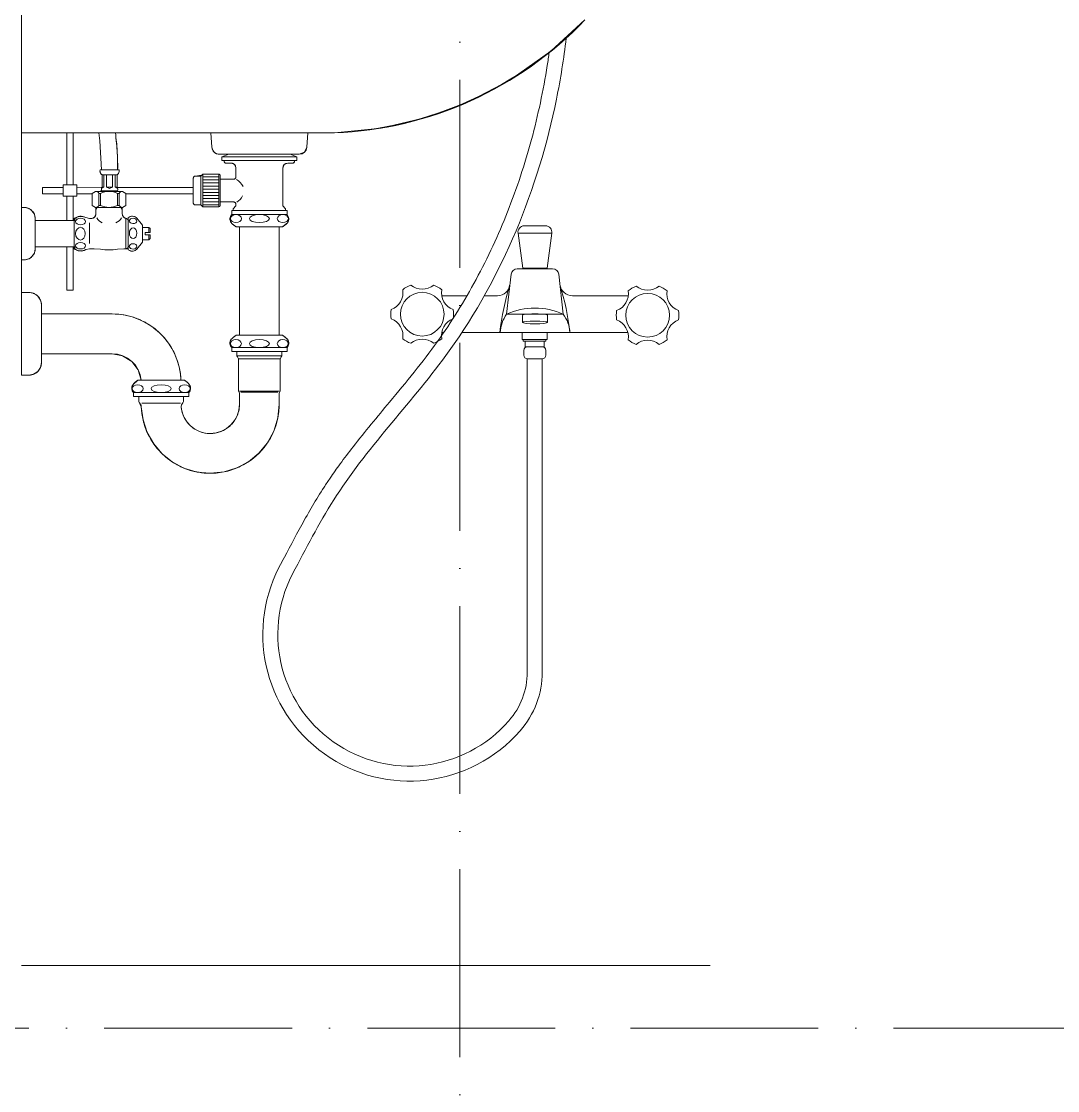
# Model space of a CAD drawing. Header units: millimetres. Extents: x -7075 to 54747, y -13937 to 93540.
# Drawn here: x 37400 to 38227, y 81250 to 82104 of the extents above; entities that cross this region are included whole.
import ezdxf

# ---------------------------------------------------------------- set-up
doc = ezdxf.new("R2010")
doc.units = ezdxf.units.MM
doc.linetypes.add('Grid Line', pattern=[4.2, 3, -0.6, 0, -0.6])
doc.layers.add('THIET-BI', color=44, linetype='Continuous', lineweight=5)
doc.layers.add('TRUC', color=225, linetype='Continuous', lineweight=5)

# ---------------------------------------------------------------- blocks, each defined once
blk = doc.blocks.new('X-LA3 - X-LA-1425473-A-A')
at = {"layer": 'THIET-BI'}
for p, q in [((37399.99, 82014.7), (37399.99, 82175)), ((37399.99, 81821.31), (37399.99, 82175)), ((37849.99, 82105), (37822.86, 82079.92)), ((37822.86, 82079.92), (37790.9, 82057.31)), ((37790.9, 82057.31), (37758.8, 82040.34)), ((37758.8, 82040.34), (37724.3, 82027.32)), ((37724.3, 82027.32), (37687.2, 82018.54)), ((37687.2, 82018.54), (37649.99, 82014.7)), ((37436.29, 82014.7), (37399.99, 82014.7)), ((37399.99, 82014.7), (37649.99, 82014.7)), ((37436.29, 81973.24), (37436.29, 82014.7)), ((37436.29, 82014.7), (37436.29, 81973.24)), ((37441.3, 82014.7), (37441.3, 81973.24)), ((37461.82, 82014.7), (37441.3, 82014.7)), ((37441.3, 82014.7), (37441.3, 81973.24)), ((37462.73, 82008.46), (37461.82, 82014.7)), ((37461.82, 82014.7), (37462.73, 82008.46)), ((37551.33, 82014.7), (37475, 82014.7)), ((37552.12, 82003.27), (37551.33, 82014.7)), ((37551.33, 82014.7), (37552.12, 82003.27)), ((37628.67, 82014.7), (37627.88, 82003.29)), ((37628.67, 82014.7), (37627.88, 82003.29)), ((37628.67, 82014.7), (37627.88, 82003.29)), ((37649.99, 82014.7), (37628.67, 82014.7)), ((37649.99, 82014.7), (37628.67, 82014.7)), ((37463.83, 81985.34), (37462.73, 82008.46)), ((37462.73, 82008.46), (37463.83, 81985.34)), ((37627.88, 82003.29), (37625.98, 81999.31)), ((37627.88, 82003.29), (37625.98, 81999.31)), ((37565.49, 81997.7), (37558.1, 81997.7)), ((37558.1, 81997.7), (37621.89, 81997.7)), ((37559.99, 81995.7), (37565.49, 81997.7)), ((37565.49, 81997.7), (37559.99, 81995.7)), ((37559.99, 81992.7), (37559.99, 81995.7)), ((37619.99, 81995.7), (37559.99, 81995.7)), ((37559.99, 81995.7), (37559.99, 81992.7)), ((37562, 81992.7), (37559.99, 81992.7)), ((37559.99, 81992.7), (37619.99, 81992.7)), ((37562, 81991.7), (37562, 81992.7)), ((37562, 81992.7), (37617.99, 81992.7)), ((37562, 81991.7), (37562, 81992.7)), ((37614.5, 81997.7), (37565.49, 81997.7)), ((37614.5, 81997.7), (37619.99, 81995.7)), ((37621.89, 81997.7), (37614.5, 81997.7)), ((37619.99, 81995.7), (37614.5, 81997.7)), ((37614.5, 81997.7), (37619.99, 81995.7)), ((37621.89, 81997.7), (37614.5, 81997.7)), ((37617.99, 81992.7), (37617.99, 81991.7)), ((37619.99, 81992.7), (37617.99, 81992.7)), ((37617.99, 81992.7), (37617.99, 81991.7)), ((37617.99, 81992.7), (37617.99, 81991.7)), ((37619.99, 81992.7), (37617.99, 81992.7)), ((37619.99, 81995.7), (37619.99, 81992.7)), ((37619.99, 81992.7), (37619.99, 81995.7)), ((37619.99, 81995.7), (37619.99, 81992.7)), ((37625.98, 81999.31), (37621.89, 81997.7)), ((37625.98, 81999.31), (37621.89, 81997.7)), ((37462.84, 81985.34), (37463.83, 81985.34)), ((37470.34, 81985.34), (37462.84, 81985.34)), ((37462.84, 81985.34), (37470.34, 81985.34)), ((37470.34, 81985.34), (37477.84, 81985.34)), ((37477.84, 81985.34), (37470.34, 81985.34)), ((37476.84, 81985.34), (37477.84, 81985.34)), ((37567.25, 81990.7), (37563, 81990.7)), ((37563, 81990.7), (37567.25, 81990.7)), ((37571.24, 81979.7), (37571.24, 81986.7)), ((37571.24, 81986.7), (37571.24, 81979.7)), ((37609.91, 81989.52), (37608.75, 81986.7)), ((37609.91, 81989.52), (37608.75, 81986.7)), ((37608.75, 81986.7), (37608.75, 81956.45)), ((37608.75, 81982.7), (37608.75, 81986.7)), ((37608.75, 81986.7), (37608.75, 81956.45)), ((37612.74, 81990.7), (37609.91, 81989.52)), ((37612.74, 81990.7), (37609.91, 81989.52)), ((37617, 81990.7), (37612.74, 81990.7)), ((37617, 81990.7), (37612.74, 81990.7)), ((37617, 81990.7), (37612.74, 81990.7)), ((37617.99, 81991.7), (37616.99, 81990.7)), ((37464.34, 81971.32), (37464.34, 81981.34)), ((37464.34, 81981.34), (37464.34, 81971.32)), ((37470.34, 81981.34), (37464.34, 81981.34)), ((37465.84, 81971.32), (37465.84, 81981.34)), ((37467.84, 81971.32), (37467.84, 81981.34)), ((37476.34, 81981.34), (37470.34, 81981.34)), ((37472.84, 81971.32), (37472.84, 81981.34)), ((37474.84, 81981.34), (37474.84, 81971.32)), ((37476.34, 81981.34), (37476.34, 81971.2)), ((37476.34, 81971.32), (37476.34, 81981.34)), ((37537.25, 81971.2), (37537.25, 81978.74)), ((37537.25, 81978.74), (37537.25, 81958.74)), ((37538.74, 81980.24), (37544, 81980.99)), ((37538.74, 81980.24), (37543.24, 81980.24)), ((37543.24, 81980.24), (37544.74, 81981.74)), ((37543.24, 81957.23), (37543.24, 81980.24)), ((37544, 81980.99), (37544.74, 81981.74)), ((37544.74, 81981.74), (37557.75, 81981.74)), ((37544.74, 81981.74), (37544.74, 81955.74)), ((37544.74, 81981.74), (37557.75, 81981.74)), ((37544.74, 81979.8), (37557.75, 81979.8)), ((37544.74, 81977.3), (37557.75, 81977.3)), ((37557.75, 81981.74), (37557.75, 81955.74)), ((37558.75, 81980.74), (37558.75, 81977.7)), ((37558.75, 81980.74), (37558.75, 81967.94)), ((37558.75, 81977.7), (37569.25, 81977.7)), ((37558.75, 81977.7), (37569.25, 81977.7)), ((37608.75, 81956.45), (37608.75, 81982.7)), ((37416.92, 81971.24), (37433.46, 81971.24)), ((37416.92, 81966.24), (37416.92, 81971.24)), ((37416.92, 81971.24), (37433.46, 81971.24)), ((37416.92, 81966.24), (37416.92, 81971.24)), ((37433.46, 81973.24), (37436.29, 81973.24)), ((37433.46, 81971.24), (37433.46, 81973.24)), ((37433.46, 81973.24), (37444.13, 81973.24)), ((37433.46, 81964.24), (37433.46, 81973.24)), ((37441.3, 81973.24), (37444.13, 81973.24)), ((37444.13, 81973.24), (37444.13, 81971.24)), ((37444.13, 81973.24), (37444.13, 81964.24)), ((37444.13, 81971.24), (37464.34, 81971.32)), ((37444.13, 81971.24), (37464.34, 81971.32)), ((37456.6, 81966.49), (37459.25, 81968.09)), ((37459.25, 81968.09), (37469.99, 81968.09)), ((37470.12, 81968.51), (37463.14, 81968.51)), ((37465.84, 81971.32), (37463.84, 81970.32)), ((37464.34, 81971.32), (37465.84, 81971.32)), ((37470.34, 81971.32), (37467.84, 81971.32)), ((37467.84, 81971.32), (37472.84, 81971.32)), ((37470.34, 81970.32), (37467.84, 81971.32)), ((37469.87, 81968.51), (37476.85, 81968.51)), ((37469.99, 81968.09), (37480.73, 81968.09)), ((37472.84, 81971.32), (37470.34, 81970.32)), ((37474.84, 81971.32), (37476.34, 81971.32)), ((37476.84, 81970.32), (37474.84, 81971.32)), ((37476.34, 81971.2), (37537.25, 81971.2)), ((37537.25, 81971.2), (37476.35, 81971.2)), ((37480.73, 81968.09), (37483.39, 81966.49)), ((37544.74, 81974.79), (37557.75, 81974.79)), ((37544.74, 81972.3), (37557.75, 81972.3)), ((37544.74, 81969.8), (37557.75, 81969.8)), ((37544.74, 81967.29), (37557.75, 81967.29)), ((37558.75, 81967.94), (37558.75, 81956.74)), ((37433.46, 81966.24), (37416.92, 81966.24)), ((37433.46, 81966.24), (37416.92, 81966.24)), ((37433.46, 81964.24), (37433.46, 81966.24)), ((37436.29, 81964.24), (37433.46, 81964.24)), ((37444.13, 81964.24), (37433.46, 81964.24)), ((37436.29, 81944.81), (37436.29, 81964.24)), ((37436.29, 81964.24), (37436.29, 81944.81)), ((37441.3, 81964.24), (37441.3, 81944.81)), ((37444.13, 81964.24), (37441.3, 81964.24)), ((37441.3, 81964.24), (37441.3, 81944.81)), ((37456.6, 81966.24), (37444.13, 81966.24)), ((37444.13, 81966.24), (37444.13, 81964.24)), ((37456.6, 81966.24), (37444.13, 81966.24)), ((37456.6, 81956.91), (37456.6, 81966.49)), ((37456.6, 81956.91), (37456.6, 81966.24)), ((37461.91, 81966.49), (37463.24, 81966.49)), ((37461.91, 81956.91), (37461.91, 81966.49)), ((37463.24, 81966.49), (37463.24, 81956.91)), ((37476.75, 81966.49), (37476.75, 81956.91)), ((37478.08, 81966.49), (37476.75, 81966.49)), ((37478.08, 81956.91), (37478.08, 81966.49)), ((37483.39, 81966.49), (37483.39, 81956.91)), ((37483.39, 81966.2), (37483.39, 81956.91)), ((37537.25, 81966.2), (37483.39, 81966.2)), ((37537.25, 81966.2), (37483.39, 81966.2)), ((37537.25, 81958.74), (37537.25, 81966.2)), ((37544.74, 81964.8), (37557.75, 81964.8)), ((37544.74, 81962.3), (37557.75, 81962.3)), ((37544.74, 81959.79), (37557.75, 81959.79)), ((37558.75, 81959.7), (37558.75, 81956.74)), ((37569.25, 81959.7), (37558.75, 81959.7)), ((37558.75, 81959.7), (37569.25, 81959.7)), ((37399.99, 81955.21), (37402.19, 81955.21)), ((37399.99, 81913.41), (37399.99, 81955.21)), ((37399.99, 81955.21), (37402.19, 81955.21)), ((37459.49, 81955.17), (37456.6, 81956.91)), ((37459.25, 81955.31), (37456.6, 81956.91)), ((37469.99, 81955.31), (37459.25, 81955.31)), ((37459.49, 81955.31), (37459.49, 81950.31)), ((37459.49, 81953.31), (37460.49, 81955.31)), ((37459.49, 81950.31), (37459.49, 81955.17)), ((37479.72, 81955.31), (37460.27, 81955.31)), ((37460.49, 81955.31), (37479.5, 81955.31)), ((37463.24, 81956.91), (37461.91, 81956.91)), ((37480.73, 81955.31), (37469.99, 81955.31)), ((37476.75, 81956.91), (37478.08, 81956.91)), ((37479.5, 81955.31), (37480.5, 81953.31)), ((37483.39, 81956.91), (37480.5, 81955.17)), ((37480.5, 81955.31), (37480.5, 81950.31)), ((37480.5, 81955.17), (37480.5, 81950.31)), ((37483.39, 81956.91), (37480.73, 81955.31)), ((37543.24, 81957.23), (37538.74, 81957.23)), ((37543.24, 81957.23), (37538.74, 81957.23)), ((37544.74, 81955.74), (37543.24, 81957.23)), ((37544.74, 81955.74), (37543.24, 81957.23)), ((37544.74, 81957.29), (37557.75, 81957.29)), ((37557.75, 81955.74), (37544.74, 81955.74)), ((37557.75, 81955.74), (37544.74, 81955.74)), ((37567.9, 81952.7), (37569, 81952.7)), ((37567.9, 81949.5), (37567.9, 81952.7)), ((37567.9, 81952.7), (37567.9, 81949.5)), ((37589.99, 81952.7), (37567.9, 81952.7)), ((37569, 81954.2), (37571.24, 81956.45)), ((37569, 81954.2), (37571.24, 81956.45)), ((37569, 81952.7), (37569, 81954.2)), ((37569, 81952.7), (37569, 81954.2)), ((37571.24, 81956.45), (37571.24, 81957.7)), ((37571.24, 81956.45), (37571.24, 81957.7)), ((37612.1, 81952.7), (37589.99, 81952.7)), ((37608.75, 81956.45), (37610.99, 81954.2)), ((37610.99, 81954.2), (37608.75, 81956.45)), ((37608.75, 81956.45), (37610.99, 81954.2)), ((37610.99, 81954.2), (37610.99, 81952.7)), ((37610.99, 81952.7), (37610.99, 81954.2)), ((37610.99, 81954.2), (37610.99, 81952.7)), ((37610.99, 81952.7), (37612.1, 81952.7)), ((37610.99, 81952.7), (37612.1, 81952.7)), ((37612.1, 81952.7), (37612.1, 81949.5)), ((37612.1, 81949.5), (37612.1, 81952.7)), ((37612.1, 81952.7), (37612.1, 81949.5)), ((37411, 81946.41), (37411, 81944.81)), ((37411, 81946.41), (37411, 81922.21)), ((37411, 81944.81), (37436.29, 81944.81)), ((37441.99, 81944.81), (37411, 81944.81)), ((37441.3, 81944.81), (37442.77, 81944.81)), ((37441.99, 81946.31), (37441.99, 81922.31)), ((37442.77, 81944.81), (37442.77, 81946.38)), ((37443.25, 81943.96), (37443.52, 81944.89)), ((37443.52, 81943.04), (37443.25, 81943.96)), ((37443.52, 81944.89), (37444.41, 81945.8)), ((37444.41, 81942.13), (37443.52, 81943.04)), ((37444.41, 81945.8), (37445.63, 81946.35)), ((37445.63, 81941.58), (37444.41, 81942.13)), ((37445.63, 81946.35), (37447.21, 81946.56)), ((37447.21, 81941.37), (37445.63, 81941.58)), ((37447.21, 81946.56), (37448.79, 81946.35)), ((37448.79, 81941.58), (37447.21, 81941.37)), ((37448.79, 81946.35), (37450.01, 81945.8)), ((37450.01, 81942.13), (37448.79, 81941.58)), ((37450.01, 81945.8), (37450.9, 81944.89)), ((37450.9, 81943.04), (37450.01, 81942.13)), ((37450.9, 81944.89), (37451.17, 81943.96)), ((37451.17, 81943.96), (37450.9, 81943.04)), ((37451.35, 81947.1), (37454.31, 81946.31)), ((37454.31, 81946.31), (37451.35, 81947.1)), ((37454.31, 81946.31), (37455.49, 81946.31)), ((37454.31, 81946.31), (37455.49, 81946.31)), ((37454.31, 81942.95), (37454.31, 81926.49)), ((37483.49, 81946.44), (37485.23, 81945.31)), ((37483.49, 81946.44), (37485.23, 81945.31)), ((37483.49, 81922.31), (37483.49, 81946.44)), ((37485.23, 81945.31), (37485.23, 81946.91)), ((37485.23, 81921.71), (37485.23, 81946.91)), ((37485.23, 81945.31), (37485.23, 81923.31)), ((37492.24, 81946.59), (37496.78, 81941.14)), ((37492.24, 81946.59), (37496.78, 81941.14)), ((37496.78, 81941.14), (37496.78, 81939.32)), ((37496.78, 81941.14), (37496.78, 81934.31)), ((37567.9, 81949.5), (37612.1, 81949.5)), ((37612.63, 81943.21), (37608.49, 81939.7)), ((37612.1, 81949.5), (37613.48, 81946.45)), ((37613.48, 81946.45), (37612.63, 81943.21)), ((37443.25, 81934.31), (37443.56, 81936.31)), ((37443.56, 81932.31), (37443.25, 81934.31)), ((37443.56, 81936.31), (37444.39, 81937.91)), ((37444.39, 81937.91), (37445.71, 81939.03)), ((37445.71, 81939.03), (37447.13, 81939.4)), ((37447.13, 81939.4), (37448.57, 81939.03)), ((37448.57, 81939.03), (37449.88, 81937.91)), ((37449.88, 81937.91), (37450.71, 81936.31)), ((37450.71, 81936.31), (37451.02, 81934.31)), ((37451.02, 81934.31), (37450.71, 81932.31)), ((37496.78, 81939.32), (37501.78, 81939.32)), ((37501.78, 81939.32), (37496.78, 81939.32)), ((37496.78, 81934.31), (37496.78, 81927.49)), ((37498.77, 81935.31), (37498.77, 81933.31)), ((37502.78, 81935.31), (37498.77, 81935.31)), ((37498.77, 81935.31), (37498.77, 81933.31)), ((37502.78, 81935.31), (37498.77, 81935.31)), ((37498.77, 81933.31), (37502.78, 81933.31)), ((37498.77, 81933.31), (37502.78, 81933.31)), ((37501.78, 81939.32), (37502.78, 81938.32)), ((37501.78, 81939.32), (37502.78, 81938.32)), ((37501.78, 81935.31), (37501.78, 81939.32)), ((37501.78, 81929.32), (37501.78, 81933.31)), ((37502.78, 81938.32), (37502.78, 81935.31)), ((37502.78, 81938.32), (37502.78, 81935.31)), ((37502.78, 81933.31), (37502.78, 81930.32)), ((37502.78, 81933.31), (37502.78, 81930.32)), ((37574.11, 81939.7), (37571.49, 81939.7)), ((37589.99, 81939.7), (37571.49, 81939.7)), ((37574.11, 81853.19), (37574.11, 81939.7)), ((37574.11, 81853.19), (37574.11, 81939.7)), ((37608.49, 81939.7), (37589.99, 81939.7)), ((37605.86, 81939.7), (37605.86, 81853.19)), ((37608.49, 81939.7), (37605.86, 81939.7)), ((37605.86, 81853.19), (37605.86, 81939.7)), ((37605.86, 81939.7), (37605.86, 81853.19)), ((37608.49, 81939.7), (37605.86, 81939.7)), ((37443.25, 81924.66), (37443.52, 81925.59)), ((37443.52, 81923.73), (37443.25, 81924.66)), ((37443.52, 81925.59), (37444.41, 81926.49)), ((37444.39, 81930.72), (37443.56, 81932.31)), ((37445.71, 81929.59), (37444.39, 81930.72)), ((37444.41, 81926.49), (37445.63, 81927.04)), ((37445.63, 81927.04), (37447.21, 81927.25)), ((37447.13, 81929.23), (37445.71, 81929.59)), ((37448.57, 81929.59), (37447.13, 81929.23)), ((37447.21, 81927.25), (37448.79, 81927.04)), ((37449.88, 81930.72), (37448.57, 81929.59)), ((37448.79, 81927.04), (37450.01, 81926.49)), ((37450.71, 81932.31), (37449.88, 81930.72)), ((37450.01, 81926.49), (37450.9, 81925.59)), ((37450.9, 81925.59), (37451.17, 81924.66)), ((37451.17, 81924.66), (37450.9, 81923.73)), ((37496.78, 81927.49), (37492.24, 81922.04)), ((37496.78, 81927.49), (37492.24, 81922.04)), ((37496.78, 81929.32), (37496.78, 81927.49)), ((37501.78, 81929.32), (37496.78, 81929.32)), ((37501.78, 81929.32), (37496.78, 81929.32)), ((37502.78, 81930.32), (37501.78, 81929.32)), ((37502.78, 81930.32), (37501.78, 81929.32)), ((37411, 81923.81), (37411, 81922.21)), ((37436.29, 81923.81), (37411, 81923.81)), ((37441.99, 81923.81), (37411, 81923.81)), ((37436.29, 81889.32), (37436.29, 81923.81)), ((37436.29, 81923.81), (37436.29, 81889.32)), ((37441.3, 81923.81), (37441.3, 81889.32)), ((37442.77, 81923.81), (37441.3, 81923.81)), ((37441.3, 81889.32), (37441.3, 81923.81)), ((37442.77, 81922.25), (37442.77, 81923.81)), ((37444.41, 81922.83), (37443.52, 81923.73)), ((37445.63, 81922.28), (37444.41, 81922.83)), ((37447.21, 81922.07), (37445.63, 81922.28)), ((37448.79, 81922.28), (37447.21, 81922.07)), ((37450.01, 81922.83), (37448.79, 81922.28)), ((37450.9, 81923.73), (37450.01, 81922.83)), ((37454.31, 81922.31), (37451.35, 81921.53)), ((37451.35, 81921.53), (37454.31, 81922.31)), ((37458.21, 81922.31), (37454.31, 81922.31)), ((37454.51, 81922.31), (37458.21, 81922.31)), ((37463.26, 81921.88), (37458.21, 81922.31)), ((37458.21, 81922.31), (37463.26, 81921.88)), ((37481.78, 81922.31), (37476.73, 81921.88)), ((37476.73, 81921.88), (37481.78, 81922.31)), ((37485.23, 81922.31), (37481.78, 81922.31)), ((37481.78, 81922.31), (37485.23, 81922.31)), ((37485.23, 81923.31), (37483.49, 81922.31)), ((37485.72, 81921.25), (37485.23, 81922.31)), ((37402.19, 81913.41), (37399.99, 81913.41)), ((37399.99, 81913.41), (37402.19, 81913.41)), ((37399.99, 81887.31), (37405.99, 81887.31)), ((37399.99, 81821.31), (37399.99, 81887.31)), ((37405.99, 81887.31), (37399.99, 81887.31)), ((37441.3, 81889.32), (37436.29, 81889.32)), ((37436.29, 81889.32), (37441.3, 81889.32)), ((37415.99, 81877.31), (37415.99, 81870.18)), ((37415.99, 81877.31), (37415.99, 81854.31)), ((37415.99, 81870.18), (37472.38, 81870.18)), ((37415.99, 81870.18), (37472.38, 81870.18)), ((37415.99, 81854.31), (37415.99, 81831.31)), ((37571.49, 81853.19), (37574.11, 81853.19)), ((37589.99, 81853.19), (37571.49, 81853.19)), ((37608.49, 81853.19), (37589.99, 81853.19)), ((37605.86, 81853.19), (37608.49, 81853.19)), ((37605.86, 81853.19), (37608.49, 81853.19)), ((37608.49, 81853.19), (37612.62, 81849.67)), ((37612.62, 81849.67), (37613.47, 81846.43)), ((37567.88, 81840.19), (37567.88, 81843.39)), ((37567.88, 81843.39), (37567.88, 81840.19)), ((37612.08, 81843.39), (37567.88, 81843.39)), ((37572.02, 81840.19), (37567.88, 81840.19)), ((37567.88, 81840.19), (37589.99, 81840.19)), ((37572.02, 81840.19), (37567.88, 81840.19)), ((37572.02, 81836.83), (37572.02, 81840.19)), ((37572.02, 81836.83), (37572.02, 81840.19)), ((37589.99, 81840.19), (37612.08, 81840.19)), ((37607.93, 81840.19), (37607.93, 81836.83)), ((37612.08, 81840.19), (37607.93, 81840.19)), ((37607.93, 81840.19), (37607.93, 81836.83)), ((37607.93, 81840.19), (37607.93, 81836.83)), ((37612.08, 81840.19), (37607.93, 81840.19)), ((37613.47, 81846.43), (37612.08, 81843.39)), ((37612.08, 81843.39), (37612.08, 81840.19)), ((37612.08, 81840.19), (37612.08, 81843.39)), ((37612.08, 81843.39), (37612.08, 81840.19)), ((37415.99, 81831.31), (37415.17, 81827.33)), ((37415.99, 81838.43), (37415.99, 81831.31)), ((37472.38, 81838.43), (37415.99, 81838.43)), ((37415.99, 81838.43), (37472.38, 81838.43)), ((37415.99, 81838.43), (37415.99, 81831.31)), ((37472.38, 81838.43), (37415.99, 81838.43)), ((37480.81, 81836.86), (37472.38, 81838.43)), ((37488.28, 81832.16), (37480.81, 81836.86)), ((37493.23, 81825.56), (37488.28, 81832.16)), ((37572.48, 81835.99), (37572.02, 81836.83)), ((37607.93, 81836.83), (37572.02, 81836.83)), ((37572.48, 81835.99), (37572.02, 81836.83)), ((37573.37, 81834.32), (37572.48, 81835.99)), ((37572.48, 81835.99), (37573.37, 81834.32)), ((37573.37, 81808.83), (37573.37, 81834.32)), ((37573.37, 81834.32), (37606.58, 81834.32)), ((37573.37, 81808.83), (37573.37, 81834.32)), ((37607.93, 81836.83), (37606.58, 81834.32)), ((37607.47, 81835.99), (37606.58, 81834.32)), ((37606.58, 81834.32), (37607.47, 81835.99)), ((37606.58, 81834.32), (37606.58, 81808.83)), ((37606.58, 81834.32), (37606.58, 81808.83)), ((37606.58, 81834.32), (37606.58, 81808.83)), ((37607.93, 81836.83), (37607.47, 81835.99)), ((37607.93, 81836.83), (37607.47, 81835.99)), ((37409.7, 81822.02), (37405.99, 81821.31)), ((37413.07, 81824.24), (37409.7, 81822.02)), ((37415.17, 81827.33), (37413.07, 81824.24)), ((37495.6, 81817.21), (37493.23, 81825.56)), ((37405.99, 81821.31), (37399.99, 81821.31)), ((37405.99, 81821.31), (37399.99, 81821.31)), ((37405.99, 81821.31), (37399.99, 81821.31)), ((37488.09, 81810.43), (37488.93, 81813.69)), ((37488.93, 81813.69), (37493.08, 81817.21)), ((37488.93, 81813.69), (37493.08, 81817.21)), ((37493.08, 81817.21), (37495.6, 81817.21)), ((37511.58, 81817.21), (37493.08, 81817.21)), ((37493.08, 81817.21), (37495.6, 81817.21)), ((37530.08, 81817.21), (37511.58, 81817.21)), ((37527.41, 81817.21), (37530.08, 81817.21)), ((37489.47, 81807.41), (37488.09, 81810.43)), ((37489.47, 81804.21), (37489.47, 81807.41)), ((37489.47, 81807.41), (37533.67, 81807.41)), ((37489.47, 81804.21), (37489.47, 81807.41)), ((37489.47, 81804.21), (37489.47, 81807.41)), ((37533.67, 81807.41), (37533.67, 81804.21)), ((37533.67, 81807.41), (37533.67, 81804.21)), ((37574.1, 81807.07), (37573.37, 81808.83)), ((37573.66, 81808.12), (37574.1, 81807.07)), ((37574.1, 81798.03), (37574.1, 81807.07)), ((37574.1, 81807.07), (37574.1, 81798.03)), ((37574.11, 81808.54), (37605.86, 81808.54)), ((37589.97, 81807.83), (37575.11, 81807.83)), ((37604.84, 81807.83), (37589.97, 81807.83)), ((37606.58, 81808.83), (37605.85, 81807.07)), ((37606.58, 81808.83), (37605.85, 81807.07)), ((37605.85, 81807.07), (37606.29, 81808.12)), ((37605.85, 81807.07), (37605.85, 81798.03)), ((37605.85, 81807.07), (37605.85, 81798.03)), ((37605.85, 81807.07), (37605.85, 81798.03)), ((37493.94, 81804.23), (37489.47, 81804.21)), ((37493.63, 81804.21), (37489.47, 81804.21)), ((37489.47, 81804.21), (37493.61, 81804.21)), ((37511.58, 81804.21), (37489.47, 81804.21)), ((37493.94, 81804.23), (37492.1, 81804.23)), ((37493.63, 81800.33), (37493.63, 81804.21)), ((37493.63, 81803.73), (37493.63, 81800.33)), ((37493.63, 81800.33), (37493.63, 81803.73)), ((37494.2, 81799.15), (37493.63, 81800.33)), ((37494.2, 81799.15), (37493.63, 81800.33)), ((37495.73, 81796.14), (37493.63, 81800.33)), ((37495.46, 81804.23), (37511.58, 81804.21)), ((37497.08, 81785.75), (37495.73, 81796.14)), ((37511.58, 81798.83), (37496.03, 81798.83)), ((37511.58, 81804.21), (37527.69, 81804.23)), ((37533.67, 81804.21), (37511.58, 81804.21)), ((37527.11, 81798.83), (37511.58, 81798.83)), ((37529.52, 81800.33), (37528.99, 81799.17)), ((37529.52, 81800.33), (37528.99, 81799.17)), ((37529.52, 81804.21), (37529.52, 81800.33)), ((37533.67, 81804.21), (37529.52, 81804.21)), ((37529.52, 81803.73), (37529.52, 81800.33)), ((37605.85, 81798.03), (37604.77, 81787.13)), ((37500.45, 81775.63), (37497.08, 81785.75)), ((37604.77, 81787.13), (37601.52, 81776.58)), ((37505.72, 81766.35), (37500.45, 81775.63)), ((37601.52, 81776.58), (37596.4, 81767.17)), ((37512.34, 81758.58), (37505.72, 81766.35)), ((37596.4, 81767.17), (37589.57, 81758.94)), ((37520.49, 81752.02), (37512.34, 81758.58)), ((37589.57, 81758.94), (37581.28, 81752.16)), ((37529.79, 81747.1), (37520.49, 81752.02)), ((37540.3, 81743.95), (37529.79, 81747.1)), ((37572.03, 81747.21), (37561.8, 81744.06)), ((37581.28, 81752.16), (37572.03, 81747.21)), ((37550.77, 81742.95), (37540.3, 81743.95)), ((37561.8, 81744.06), (37550.77, 81742.95)), ((37399.99, 81350), (37949.99, 81350)), ((37949.99, 81350), (37399.99, 81350)), ((37699.99, 81350), (37699.99, 81350)), ((37699.99, 81350), (37699.99, 81350)), ((37699.99, 81350), (37699.99, 81350))]:
    blk.add_line(p, q, dxfattribs=at)
for centre, radius, start, end in [((37635.4, 82313.66), 299.31, 272.79501, 315.80373), ((37638.69, 82306.36), 291.88, 272.21915, 316.37959), ((37484.5, 81950.31), 4, 180, 255.48127), ((37557.75, 81956.74), 0.999, 270, 0), ((37488.59, 81943.54), 4.76, 39.77347, 134.88354), ((37488.57, 81925.1), 4.78, 233.49852, 320.24434), ((37472.38, 81815.11), 23.32, 5.15638, 90)]:
    blk.add_arc(centre, radius, start, end, dxfattribs=at)
for centre, major_axis, ratio in [((37489.17, 81944.48), (-3.01, 0.15), 0.710849), ((37571.27, 81946.36), (4.41, 0), 0.713058), ((37608.72, 81946.36), (4.41, 0), 0.713058), ((37489.2, 81934.65), (0, 4.28), 0.703421), ((37489.17, 81924.15), (3.01, 0.15), 0.710849), ((37571.25, 81846.53), (4.41, 0), 0.713058), ((37589.98, 81846.53), (7.99, 0), 0.393273), ((37608.71, 81846.53), (4.41, 0), 0.713058), ((37492.85, 81810.55), (4.41, 0), 0.7125), ((37530.3, 81810.55), (4.41, 0), 0.713058)]:
    blk.add_ellipse(centre, major_axis=major_axis, ratio=ratio, dxfattribs=at)
for points in [[(37475, 82014.7), (37475.72, 82008.98), (37476.75, 81998.38), (37476.94, 81989.41), (37476.84, 81985.34)], [(37558.1, 81997.7), (37554.95, 81997.7), (37552.34, 82000.13), (37552.12, 82003.27)], [(37558.1, 81997.7), (37554.95, 81997.7), (37552.34, 82000.13), (37552.12, 82003.27)], [(37627.88, 82003.29), (37627.66, 82000.14), (37625.05, 81997.7), (37621.89, 81997.7)], [(37464.34, 81981.34), (37463.04, 81982.22), (37462.44, 81983.82), (37462.84, 81985.34)], [(37477.84, 81985.34), (37478.24, 81983.82), (37477.64, 81982.22), (37476.34, 81981.34)], [(37563, 81990.7), (37562.45, 81990.7), (37562, 81991.15), (37562, 81991.7)], [(37567.25, 81990.7), (37569.45, 81990.7), (37571.24, 81988.91), (37571.24, 81986.7)], [(37608.75, 81986.7), (37608.75, 81988.91), (37610.53, 81990.7), (37612.74, 81990.7)], [(37617.99, 81991.7), (37617.99, 81991.15), (37617.55, 81990.7), (37617, 81990.7)], [(37537.25, 81978.74), (37537.25, 81979.57), (37537.92, 81980.24), (37538.74, 81980.24)], [(37557.75, 81981.74), (37558.3, 81981.74), (37558.75, 81981.29), (37558.75, 81980.74)], [(37571.24, 81979.7), (37571.24, 81978.59), (37570.35, 81977.7), (37569.25, 81977.7)], [(37571.72, 81977.51), (37573.92, 81976.11), (37575.78, 81974.24), (37577.18, 81972.04)], [(37459.25, 81968.09), (37460.37, 81968.09), (37461.39, 81967.47), (37461.91, 81966.49)], [(37463.24, 81966.49), (37465.34, 81967.54), (37467.65, 81968.09), (37469.99, 81968.09)], [(37464, 81968.51), (37463.64, 81969.44), (37463.77, 81970.5), (37464.34, 81971.32)], [(37469.99, 81968.09), (37472.34, 81968.09), (37474.65, 81967.54), (37476.75, 81966.49)], [(37476.34, 81971.32), (37476.91, 81970.5), (37477.04, 81969.44), (37476.68, 81968.51)], [(37478.08, 81966.49), (37478.6, 81967.47), (37479.62, 81968.09), (37480.73, 81968.09)], [(37538.74, 81957.23), (37537.92, 81957.23), (37537.25, 81957.91), (37537.25, 81958.74)], [(37569.25, 81959.7), (37570.35, 81959.7), (37571.24, 81958.8), (37571.24, 81957.7)], [(37576.5, 81964.4), (37575.47, 81962.43), (37573.94, 81960.77), (37572.07, 81959.56)], [(37402.19, 81955.21), (37407.05, 81955.21), (37411, 81951.27), (37411, 81946.41)], [(37459.49, 81950.31), (37459.49, 81948.11), (37457.7, 81946.31), (37455.49, 81946.31)], [(37461.91, 81956.91), (37461.39, 81955.93), (37460.37, 81955.31), (37459.25, 81955.31)], [(37469.99, 81955.31), (37467.65, 81955.31), (37465.34, 81955.86), (37463.24, 81956.91)], [(37476.75, 81956.91), (37474.65, 81955.86), (37472.34, 81955.31), (37469.99, 81955.31)], [(37480.73, 81955.31), (37479.62, 81955.31), (37478.6, 81955.93), (37478.08, 81956.91)], [(37484.49, 81946.31), (37482.29, 81946.31), (37480.5, 81948.11), (37480.5, 81950.31)], [(37558.75, 81956.74), (37558.75, 81956.18), (37558.3, 81955.74), (37557.75, 81955.74)], [(37441.99, 81946.31), (37444.65, 81948.48), (37448.37, 81948.79), (37451.35, 81947.1)], [(37464.59, 81943.01), (37462.64, 81943.72), (37461.04, 81945.15), (37460.1, 81947.01)], [(37479.88, 81947.01), (37478.95, 81945.15), (37477.35, 81943.72), (37475.39, 81943.01)], [(37485.23, 81946.91), (37486.99, 81948.77), (37489.93, 81948.85), (37491.78, 81947.09)], [(37567.36, 81943.21), (37566.03, 81945.17), (37566.25, 81947.8), (37567.9, 81949.5)], [(37571.49, 81939.7), (37570.7, 81940.16), (37569.21, 81941.2), (37567.94, 81942.5), (37567.36, 81943.21)], [(37571.49, 81939.7), (37569.91, 81940.61), (37568.51, 81941.8), (37567.36, 81943.21)], [(37612.63, 81943.21), (37612.05, 81942.5), (37610.78, 81941.2), (37609.29, 81940.16), (37608.49, 81939.7)], [(37612.63, 81943.21), (37611.48, 81941.8), (37610.08, 81940.61), (37608.49, 81939.7)], [(37612.1, 81949.5), (37613.74, 81947.8), (37613.96, 81945.17), (37612.63, 81943.21)], [(37411, 81922.21), (37411, 81917.35), (37407.05, 81913.41), (37402.19, 81913.41)], [(37451.35, 81921.53), (37448.37, 81919.83), (37444.65, 81920.15), (37441.99, 81922.31)], [(37476.73, 81921.88), (37474.49, 81921.5), (37469.99, 81921.12), (37465.5, 81921.5), (37463.26, 81921.88)], [(37476.73, 81921.88), (37472.27, 81921.12), (37467.71, 81921.12), (37463.26, 81921.88)], [(37492.24, 81922.04), (37490.66, 81920.02), (37487.74, 81919.67), (37485.72, 81921.25)], [(37405.99, 81887.31), (37411.51, 81887.31), (37415.99, 81882.83), (37415.99, 81877.31)], [(37472.38, 81870.18), (37501.98, 81870.18), (37526.28, 81846.79), (37527.41, 81817.21)], [(37567.88, 81843.39), (37566.24, 81845.09), (37566.01, 81847.72), (37567.34, 81849.67)], [(37567.34, 81849.67), (37567.93, 81850.38), (37569.2, 81851.68), (37570.69, 81852.73), (37571.49, 81853.19)], [(37567.34, 81849.67), (37568.5, 81851.08), (37569.9, 81852.28), (37571.49, 81853.19)], [(37608.49, 81853.19), (37609.28, 81852.73), (37610.77, 81851.68), (37612.04, 81850.38), (37612.62, 81849.67)], [(37608.49, 81853.19), (37610.06, 81852.28), (37611.47, 81851.08), (37612.62, 81849.67)], [(37612.62, 81849.67), (37613.95, 81847.72), (37613.73, 81845.09), (37612.08, 81843.39)], [(37415.99, 81831.31), (37415.99, 81825.78), (37411.51, 81821.31), (37405.99, 81821.31)], [(37472.38, 81838.43), (37484.44, 81838.43), (37494.52, 81829.23), (37495.6, 81817.21)], [(37489.47, 81807.41), (37487.83, 81809.11), (37487.6, 81811.73), (37488.93, 81813.69)], [(37488.93, 81813.69), (37490.09, 81815.11), (37491.49, 81816.3), (37493.08, 81817.21)], [(37530.08, 81817.21), (37530.87, 81816.75), (37532.36, 81815.7), (37533.63, 81814.4), (37534.21, 81813.69)], [(37530.08, 81817.21), (37531.65, 81816.3), (37533.06, 81815.11), (37534.21, 81813.69)], [(37534.21, 81813.69), (37535.55, 81811.73), (37535.32, 81809.11), (37533.67, 81807.41)], [(37494.2, 81799.15), (37495.13, 81798.42), (37495.69, 81797.32), (37495.73, 81796.14)], [(37550.77, 81742.95), (37521.1, 81742.95), (37496.75, 81766.47), (37495.73, 81796.14)], [(37527.57, 81795.7), (37527.44, 81797.02), (37527.97, 81798.33), (37528.99, 81799.17)], [(37528.99, 81799.17), (37528.73, 81798.96), (37528.28, 81798.48), (37527.81, 81797.63), (37527.55, 81796.69), (37527.54, 81796.04), (37527.57, 81795.7)], [(37605.85, 81798.03), (37605.85, 81767.61), (37581.19, 81742.95), (37550.77, 81742.95)], [(37574.1, 81798.03), (37574.1, 81785.15), (37563.66, 81774.7), (37550.77, 81774.7)], [(37550.77, 81774.7), (37538.79, 81774.7), (37528.76, 81783.78), (37527.57, 81795.7)]]:
    blk.add_open_spline(points, degree=3, dxfattribs=at)
for points, knots in [([(37475, 82014.7), (37475.75, 82009.92), (37476.2, 82005.12), (37476.46, 82000.37), (37476.74, 81995.31), (37476.82, 81990.28), (37476.84, 81985.34)], [5.209194, 5.209194, 5.209194, 5.209194, 6, 6, 6, 7, 7, 7, 7]), ([(37558.1, 81997.7), (37557.42, 81997.7), (37556.13, 81997.92), (37554.24, 81998.93), (37552.98, 82000.37), (37552.31, 82001.96), (37552.16, 82002.82), (37552.12, 82003.27)], [-1, -1, -1, -1, -0.785714, -0.571429, -0.285714, -0.142857, 0, 0, 0, 0]), ([(37464.34, 81981.34), (37464.12, 81981.49), (37463.73, 81981.82), (37463.1, 81982.62), (37462.75, 81983.56), (37462.69, 81984.58), (37462.78, 81985.08), (37462.84, 81985.34)], [-1, -1, -1, -1, -0.833333, -0.666667, -0.333333, -0.166667, 0, 0, 0, 0]), ([(37477.84, 81985.34), (37477.91, 81985.08), (37477.99, 81984.58), (37477.93, 81983.56), (37477.58, 81982.62), (37476.95, 81981.82), (37476.56, 81981.49), (37476.34, 81981.34)], [-1, -1, -1, -1, -0.833333, -0.666667, -0.333333, -0.166667, 0, 0, 0, 0]), ([(37563, 81990.7), (37562.88, 81990.7), (37562.71, 81990.73), (37562.51, 81990.82), (37562.29, 81990.97), (37562.12, 81991.18), (37562.02, 81991.47), (37562, 81991.62), (37562, 81991.7)], [-1, -1, -1, -1, -0.785714, -0.678571, -0.571429, -0.285714, -0.142857, 0, 0, 0, 0]), ([(37571.24, 81986.7), (37571.24, 81987.18), (37571.14, 81987.74), (37570.89, 81988.36), (37570.69, 81988.75), (37570.17, 81989.52), (37569.3, 81990.22), (37568.17, 81990.63), (37567.57, 81990.69), (37567.25, 81990.7)], [-1, -1, -1, -1, -0.785714, -0.732143, -0.678571, -0.571429, -0.285714, -0.142857, 0, 0, 0, 0]), ([(37617.99, 81991.7), (37617.99, 81991.58), (37617.96, 81991.41), (37617.87, 81991.21), (37617.73, 81990.99), (37617.51, 81990.82), (37617.23, 81990.72), (37617.07, 81990.7), (37617, 81990.7)], [-1, -1, -1, -1, -0.785714, -0.678571, -0.571429, -0.285714, -0.142857, 0, 0, 0, 0]), ([(37537.25, 81978.74), (37537.25, 81978.92), (37537.29, 81979.17), (37537.43, 81979.47), (37537.65, 81979.79), (37537.97, 81980.06), (37538.4, 81980.21), (37538.62, 81980.24), (37538.74, 81980.24)], [-1, -1, -1, -1, -0.785714, -0.678571, -0.571429, -0.285714, -0.142857, 0, 0, 0, 0]), ([(37557.75, 81981.74), (37557.87, 81981.74), (37558.03, 81981.71), (37558.24, 81981.61), (37558.45, 81981.47), (37558.63, 81981.25), (37558.73, 81980.97), (37558.74, 81980.82), (37558.75, 81980.74)], [-1, -1, -1, -1, -0.785714, -0.678571, -0.571429, -0.285714, -0.142857, 0, 0, 0, 0]), ([(37569.25, 81977.7), (37569.48, 81977.7), (37569.77, 81977.75), (37570.08, 81977.88), (37570.27, 81977.98), (37570.65, 81978.23), (37571, 81978.67), (37571.21, 81979.23), (37571.24, 81979.54), (37571.24, 81979.7)], [-1, -1, -1, -1, -0.785714, -0.732143, -0.678571, -0.571429, -0.285714, -0.142857, 0, 0, 0, 0]), ([(37538.74, 81957.23), (37538.56, 81957.24), (37538.31, 81957.28), (37538.01, 81957.42), (37537.69, 81957.64), (37537.43, 81957.96), (37537.27, 81958.39), (37537.25, 81958.62), (37537.25, 81958.74)], [-1, -1, -1, -1, -0.785714, -0.678571, -0.571429, -0.285714, -0.142857, 0, 0, 0, 0]), ([(37571.24, 81957.7), (37571.24, 81957.94), (37571.19, 81958.22), (37571.07, 81958.53), (37570.97, 81958.73), (37570.71, 81959.11), (37570.27, 81959.46), (37569.71, 81959.66), (37569.4, 81959.7), (37569.25, 81959.7)], [-1, -1, -1, -1, -0.785714, -0.732143, -0.678571, -0.571429, -0.285714, -0.142857, 0, 0, 0, 0]), ([(37402.19, 81955.21), (37403.24, 81955.2), (37404.48, 81954.99), (37405.85, 81954.43), (37406.72, 81953.99), (37408.4, 81952.85), (37409.94, 81950.94), (37410.84, 81948.46), (37410.99, 81947.11), (37411, 81946.41)], [-1, -1, -1, -1, -0.785714, -0.732143, -0.678571, -0.571429, -0.285714, -0.142857, 0, 0, 0, 0]), ([(37455.49, 81946.31), (37455.97, 81946.32), (37456.53, 81946.42), (37457.15, 81946.67), (37457.55, 81946.87), (37458.31, 81947.39), (37459.01, 81948.26), (37459.42, 81949.39), (37459.49, 81950), (37459.49, 81950.31)], [-1, -1, -1, -1, -0.785714, -0.732143, -0.678571, -0.571429, -0.285714, -0.142857, 0, 0, 0, 0]), ([(37442.77, 81946.38), (37443.52, 81946.98), (37445.14, 81947.86), (37447.55, 81948.21), (37449.66, 81947.88), (37450.79, 81947.41), (37451.35, 81947.1)], [-1, -1, -1, -1, -0.7, -0.4, -0.2, 0, 0, 0, 0]), ([(37567.36, 81943.21), (37567.14, 81943.55), (37566.78, 81944.23), (37566.41, 81945.7), (37566.53, 81947.21), (37567.15, 81948.6), (37567.62, 81949.21), (37567.9, 81949.5)], [-1, -1, -1, -1, -0.833333, -0.666667, -0.333333, -0.166667, 0, 0, 0, 0]), ([(37589.99, 81949.5), (37585.58, 81949.5), (37582.01, 81948.09), (37582.01, 81946.36), (37582.01, 81944.62), (37585.58, 81943.21), (37589.99, 81943.21)], [0, 0, 0, 0, 1, 1, 1, 2, 2, 2, 2]), ([(37589.99, 81949.5), (37594.41, 81949.5), (37597.99, 81948.09), (37597.99, 81946.36), (37597.99, 81944.62), (37594.41, 81943.21), (37589.99, 81943.21)], [0, 0, 0, 0, 1, 1, 1, 2, 2, 2, 2]), ([(37612.1, 81949.5), (37612.37, 81949.21), (37612.84, 81948.6), (37613.45, 81947.21), (37613.58, 81945.7), (37613.21, 81944.23), (37612.85, 81943.55), (37612.63, 81943.21)], [-1, -1, -1, -1, -0.833333, -0.666667, -0.333333, -0.166667, 0, 0, 0, 0]), ([(37411, 81922.21), (37410.99, 81921.16), (37410.77, 81919.93), (37410.21, 81918.56), (37409.77, 81917.69), (37408.64, 81916.01), (37406.72, 81914.47), (37404.23, 81913.57), (37402.89, 81913.42), (37402.19, 81913.41)], [-1, -1, -1, -1, -0.785714, -0.732143, -0.678571, -0.571429, -0.285714, -0.142857, 0, 0, 0, 0]), ([(37451.35, 81921.53), (37450.52, 81921.06), (37448.77, 81920.46), (37446.33, 81920.52), (37444.31, 81921.19), (37443.27, 81921.85), (37442.77, 81922.25)], [-1, -1, -1, -1, -0.7, -0.4, -0.2, 0, 0, 0, 0]), ([(37405.99, 81887.31), (37407.19, 81887.3), (37408.59, 81887.06), (37410.15, 81886.42), (37411.13, 81885.92), (37413.04, 81884.63), (37414.79, 81882.46), (37415.81, 81879.63), (37415.98, 81878.1), (37415.99, 81877.31)], [-1, -1, -1, -1, -0.785714, -0.732143, -0.678571, -0.571429, -0.285714, -0.142857, 0, 0, 0, 0]), ([(37472.38, 81870.18), (37475.57, 81870.16), (37480.24, 81869.76), (37486.18, 81868.51), (37490.53, 81867.19), (37494.72, 81865.52), (37500.04, 81862.91), (37510.41, 81856.11), (37520.06, 81844.63), (37525.99, 81829.62), (37527.21, 81821.47), (37527.41, 81817.21)], [-1, -1, -1, -1, -0.892857, -0.839286, -0.785714, -0.732143, -0.678571, -0.571429, -0.285714, -0.142857, 0, 0, 0, 0]), ([(37567.88, 81843.39), (37567.61, 81843.68), (37567.14, 81844.29), (37566.52, 81845.68), (37566.39, 81847.19), (37566.77, 81848.66), (37567.12, 81849.34), (37567.34, 81849.67)], [-1, -1, -1, -1, -0.833333, -0.666667, -0.333333, -0.166667, 0, 0, 0, 0]), ([(37612.62, 81849.67), (37612.84, 81849.34), (37613.2, 81848.66), (37613.57, 81847.19), (37613.44, 81845.68), (37612.83, 81844.29), (37612.36, 81843.68), (37612.08, 81843.39)], [-1, -1, -1, -1, -0.833333, -0.666667, -0.333333, -0.166667, 0, 0, 0, 0]), ([(37415.99, 81831.31), (37415.98, 81830.12), (37415.74, 81828.71), (37415.1, 81827.15), (37414.6, 81826.17), (37413.31, 81824.26), (37411.14, 81822.51), (37408.31, 81821.49), (37406.79, 81821.32), (37405.99, 81821.31)], [-1, -1, -1, -1, -0.785714, -0.732143, -0.678571, -0.571429, -0.285714, -0.142857, 0, 0, 0, 0]), ([(37489.47, 81807.41), (37489.2, 81807.7), (37488.73, 81808.31), (37488.11, 81809.69), (37487.98, 81811.21), (37488.36, 81812.68), (37488.71, 81813.36), (37488.93, 81813.69)], [-1, -1, -1, -1, -0.833333, -0.666667, -0.333333, -0.166667, 0, 0, 0, 0]), ([(37511.58, 81807.41), (37507.16, 81807.41), (37503.58, 81808.81), (37503.58, 81810.55), (37503.58, 81812.29), (37507.16, 81813.69), (37511.58, 81813.69)], [0, 0, 0, 0, 1, 1, 1, 2, 2, 2, 2]), ([(37511.58, 81807.41), (37515.98, 81807.41), (37519.57, 81808.81), (37519.57, 81810.55), (37519.57, 81812.29), (37515.98, 81813.69), (37511.58, 81813.69)], [0, 0, 0, 0, 1, 1, 1, 2, 2, 2, 2]), ([(37534.21, 81813.69), (37534.43, 81813.36), (37534.79, 81812.68), (37535.17, 81811.21), (37535.04, 81809.69), (37534.42, 81808.31), (37533.95, 81807.7), (37533.67, 81807.41)], [-1, -1, -1, -1, -0.833333, -0.666667, -0.333333, -0.166667, 0, 0, 0, 0]), ([(37495.73, 81796.14), (37495.72, 81796.43), (37495.64, 81797.01), (37495.22, 81798.1), (37494.67, 81798.78), (37494.2, 81799.15)], [-1, -1, -1, -1, -0.75, -0.5, 0, 0, 0, 0]), ([(37550.77, 81742.95), (37547.57, 81742.98), (37542.89, 81743.38), (37536.94, 81744.63), (37532.58, 81745.97), (37528.38, 81747.64), (37523.05, 81750.26), (37512.67, 81757.1), (37503.01, 81768.62), (37497.11, 81783.69), (37495.92, 81791.86), (37495.73, 81796.14)], [-1, -1, -1, -1, -0.892857, -0.839286, -0.785714, -0.732143, -0.678571, -0.571429, -0.285714, -0.142857, 0, 0, 0, 0]), ([(37550.77, 81774.7), (37553.56, 81774.73), (37556.84, 81775.3), (37560.46, 81776.78), (37562.76, 81777.94), (37567.21, 81780.95), (37571.3, 81786.02), (37573.68, 81792.61), (37574.08, 81796.17), (37574.1, 81798.03)], [-1, -1, -1, -1, -0.785714, -0.732143, -0.678571, -0.571429, -0.285714, -0.142857, 0, 0, 0, 0]), ([(37605.85, 81798.03), (37605.82, 81794.74), (37605.4, 81789.95), (37604.09, 81783.87), (37602.7, 81779.42), (37600.95, 81775.15), (37598.21, 81769.73), (37591.09, 81759.21), (37579.12, 81749.57), (37563.56, 81743.94), (37555.16, 81742.99), (37550.77, 81742.95)], [-1, -1, -1, -1, -0.892857, -0.839286, -0.785714, -0.732143, -0.678571, -0.571429, -0.285714, -0.142857, 0, 0, 0, 0]), ([(37527.57, 81795.7), (37527.84, 81793.13), (37529.14, 81788.31), (37533.61, 81781.5), (37539.51, 81777.16), (37545.72, 81775.07), (37549.05, 81774.72), (37550.77, 81774.7)], [-1, -1, -1, -1, -0.785714, -0.571429, -0.285714, -0.142857, 0, 0, 0, 0])]:
    blk.add_open_spline(points, degree=3, knots=knots, dxfattribs=at)
blk = doc.blocks.new('X-SEN1 - X-SEN-1404906-A-A')
at = {"layer": 'THIET-BI'}
for p, q in [((37796.58, 81934.72), (37800.32, 81906.68)), ((37823.46, 81934.72), (37796.58, 81934.72)), ((37818.53, 81940.55), (37801.5, 81940.55)), ((37819.71, 81906.68), (37823.46, 81934.72)), ((37787.41, 81870), (37790.98, 81901.86)), ((37795.94, 81906.23), (37824.09, 81906.23)), ((37800.32, 81906.68), (37819.71, 81906.68)), ((37832.63, 81870), (37829.05, 81901.86)), ((37755.75, 81884.72), (37735.57, 81884.72)), ((37780.12, 81884.72), (37769.6, 81884.72)), ((37839.92, 81884.72), (37884.59, 81884.72)), ((37787.41, 81870), (37832.63, 81870)), ((37800.02, 81863.37), (37800.02, 81868.9)), ((37820.02, 81869.18), (37820.02, 81863.37)), ((37735.57, 81855.28), (37737.05, 81855.28)), ((37751.72, 81855.28), (37884.31, 81855.28)), ((37799.77, 81849.67), (37799.77, 81855.28)), ((37819.77, 81849.67), (37799.77, 81849.67)), ((37800.7, 81848.34), (37800.7, 81849.67)), ((37818.71, 81848.34), (37800.7, 81848.34)), ((37802.35, 81843.47), (37802.35, 81848.34)), ((37817.48, 81843.47), (37817.48, 81848.34)), ((37818.71, 81849.67), (37818.71, 81848.34)), ((37819.77, 81855.28), (37819.77, 81849.67)), ((37801.11, 81841.04), (37801.11, 81837.26)), ((37815.73, 81844.04), (37804.11, 81844.04)), ((37818.73, 81837.26), (37818.73, 81841.04)), ((37803.92, 81584.26), (37803.92, 81834.26)), ((37804.11, 81834.26), (37815.73, 81834.26)), ((37815.92, 81584.26), (37815.92, 81834.26))]:
    blk.add_line(p, q, dxfattribs=at)
for centre in [(37720.02, 81870), (37900.02, 81869.18)]:
    blk.add_circle(centre, 17.46, dxfattribs=at)
for centre, radius, start, end in [((37801.5, 81935.55), 5, 90, 189.6096), ((37818.53, 81935.55), 5, 350.3904, 90), ((37795.94, 81901.23), 5, 90, 172.76706), ((37824.09, 81901.23), 5, 7.23294, 90), ((37720.02, 81870), 25, 111.53285, 128.46715), ((37720.02, 81904.27), 14.33, 230.19286, 309.80714), ((37720.02, 81870), 25, 51.53285, 68.46715), ((37780.12, 81894.72), 10, 270, 353.59525), ((37987.36, 81832.23), 206.62, 162.721, 173.59628), ((37839.92, 81894.72), 10, 186.40475, 270), ((37632.68, 81832.23), 206.62, 6.40372, 17.279), ((37900.02, 81869.18), 25, 111.53285, 128.46715), ((37900.02, 81903.45), 14.33, 230.19286, 309.80714), ((37900.02, 81869.18), 25, 51.53285, 68.46715), ((37690.34, 81887.13), 14.33, 290.19286, 9.80714), ((37749.69, 81887.13), 14.33, 170.19286, 249.80714), ((37870.34, 81886.31), 14.33, 290.19286, 9.80714), ((37929.69, 81886.31), 14.33, 170.19286, 249.80714), ((37720.02, 81870), 25, 171.53285, 188.46715), ((37720.02, 81870), 25, 351.53285, 8.46715), ((37810.02, 81820.76), 54.18, 65.33418, 114.66582), ((37900.02, 81869.18), 25, 171.53285, 188.46715), ((37900.02, 81869.18), 25, 351.53285, 8.46715), ((37690.34, 81852.87), 14.33, 350.19286, 69.80714), ((37749.69, 81852.87), 14.33, 110.19286, 189.80714), ((37809.09, 81854.4), 26.71, 144.25984, 178.11019), ((37810.93, 81853.72), 27.13, 3.30197, 36.88985), ((37870.34, 81852.05), 14.33, 350.19286, 69.80714), ((37929.69, 81852.05), 14.33, 110.19286, 189.80714), ((37720.02, 81870), 25, 231.53285, 248.46715), ((37720.02, 81835.73), 14.33, 50.19286, 129.80714), ((37720.02, 81870), 25, 291.53285, 308.46715), ((37900.02, 81869.18), 25, 231.53285, 248.46715), ((37900.02, 81834.91), 14.33, 50.19286, 129.80714), ((37900.02, 81869.18), 25, 291.53285, 308.46715), ((37804.11, 81841.04), 3, 90, 180), ((37815.73, 81841.04), 3, 0, 90), ((37804.11, 81837.26), 3, 180, 270), ((37815.73, 81837.26), 3, 270, 0), ((37709.87, 81614.27), 117.13, 150.15771, 318.97112), ((37709.87, 81614.27), 105.13, 150.15771, 318.97112), ((37744.93, 81584.27), 58.99, 318.60543, 359.98786), ((37744.93, 81584.27), 70.99, 318.6668, 359.98992)]:
    blk.add_arc(centre, radius, start, end, dxfattribs=at)
blk.add_ellipse((37810.02, 81869.18), major_axis=(10, 0), ratio=0.102577, start_param=0, end_param=3.141593, dxfattribs=at)
blk.add_ellipse((37810.02, 81863.37), major_axis=(10, 0), ratio=0.102577, dxfattribs=at)
for points, knots in [([(37835.04, 82090.38), (37833.06, 82074.11), (37819.13, 81985.8), (37765.11, 81853.16), (37662.11, 81749.87), (37629.08, 81686.52), (37618.69, 81666.59)], [739.257756, 739.257756, 739.257756, 739.257756, 788.393473, 1006.975964, 1153.38591, 1220.589637, 1220.589637, 1220.589637, 1220.589637]), ([(37821.44, 82079.06), (37820.95, 82075.58), (37820.43, 82072.09), (37818.3, 82058.66), (37816.47, 82048.74), (37812.27, 82029), (37809.9, 82019.16), (37801.98, 81989.85), (37795.61, 81970.56), (37784.5, 81942.49), (37780.58, 81933.36), (37768.04, 81906.37), (37758.65, 81888.91), (37743.1, 81863.98), (37737.75, 81855.97), (37726.23, 81839.89), (37720, 81831.8), (37707.16, 81815.74), (37700.55, 81807.77), (37684.17, 81788.07), (37674.33, 81776.29), (37661.34, 81759.59), (37657.87, 81755.03), (37651.77, 81746.68), (37649.1, 81742.92), (37644.85, 81736.69), (37643.22, 81734.26), (37638.43, 81726.89), (37635.37, 81721.92), (37629.44, 81711.89), (37626.58, 81706.84), (37618.35, 81691.92), (37613.18, 81682), (37608.05, 81672.16)], [752.371724, 752.371724, 752.371724, 752.371724, 763.128626, 763.128626, 793.90814, 793.90814, 824.687653, 824.687653, 886.24668, 886.24668, 916.453467, 916.453467, 976.867041, 976.867041, 1006.423841, 1006.423841, 1037.610174, 1037.610174, 1068.796507, 1068.796507, 1114.385518, 1114.385518, 1131.259849, 1131.259849, 1144.761911, 1144.761911, 1153.292739, 1153.292739, 1170.354396, 1170.354396, 1187.416052, 1187.416052, 1220.589637, 1220.589637, 1220.589637, 1220.589637])]:
    blk.add_open_spline(points, degree=3, knots=knots, dxfattribs=at)

msp = doc.modelspace()

# ---------------------------------------------------------------- linework, layer by layer
at = {"layer": 'TRUC', "linetype": 'Grid Line', "ltscale": 50}
for p, q in [((37749.94, -10536.86), (37749.94, 93540.4)), ((-7075.08, 81300), (51520.97, 81300))]:
    msp.add_line(p, q, dxfattribs=at)

# ---------------------------------------------------------------- block references
at = {"layer": 'THIET-BI'}
for name in ['X-SEN1 - X-SEN-1404906-A-A', 'X-LA3 - X-LA-1425473-A-A']:
    msp.add_blockref(name, (0, 0), dxfattribs=at)

doc.saveas('drawing.dxf')
